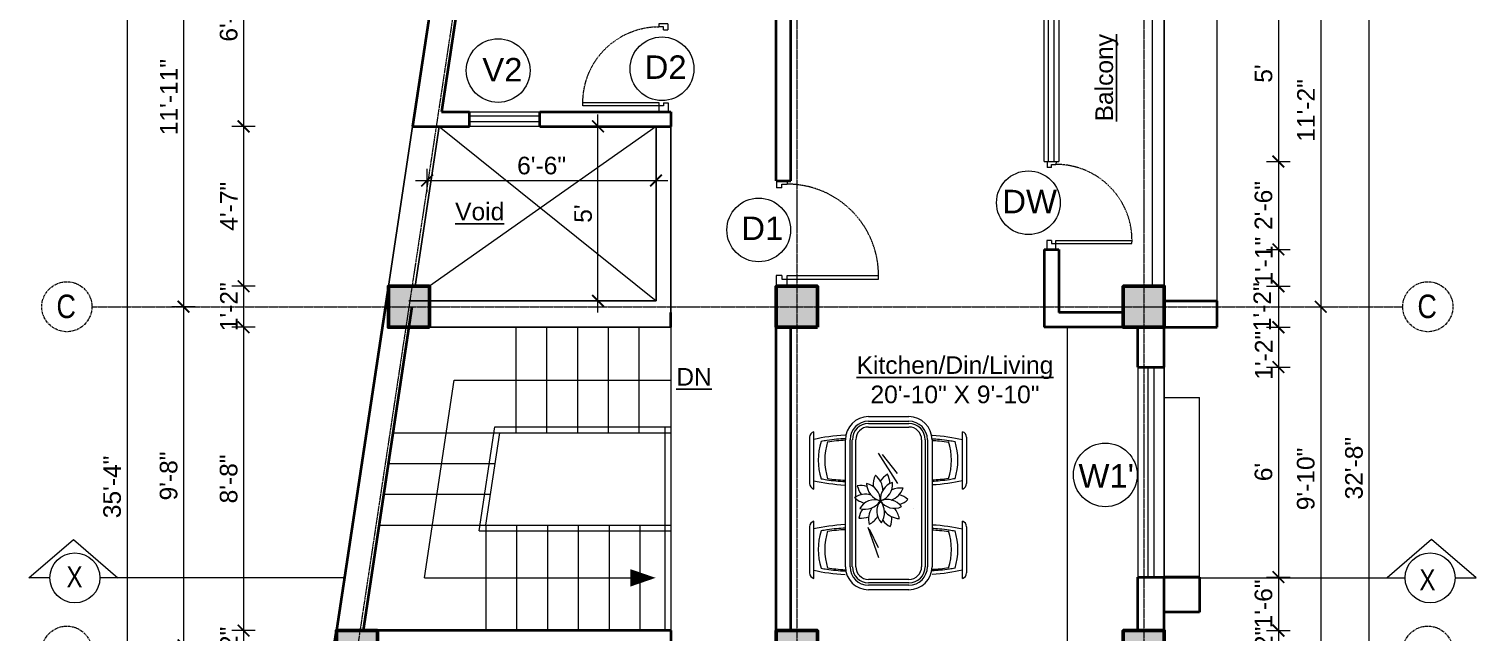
# Model space of a CAD drawing. Header units: inches. Extents: x 135267 to 147066, y -21506 to -19082.
# Drawn here: x 145038.4 to 145531.5, y -19668.7 to -19462.9 of the extents above; entities that cross this region are included whole.
import ezdxf

# ---------------------------------------------------------------- set-up
doc = ezdxf.new("R2010")
doc.units = ezdxf.units.IN
doc.header["$LTSCALE"] = 0.5
doc.header["$MEASUREMENT"] = 0
doc.header["$PDMODE"] = 66
doc.linetypes.add('CENTER', pattern=[2, 1.25, -0.25, 0.25, -0.25])
doc.linetypes.add('HIDDEN', pattern=[0.375, 0.25, -0.125])
for name, color, linetype, lineweight in [('Annotate-Lite.w', 177, 'Continuous', 9), ('Annotations-Bold.w', 177, 'Continuous', 13), ('C-COLUMN', 1, 'Continuous', 50), ('DIM', 4, 'Continuous', 5), ('DIM 1-100', 4, 'Continuous', 13), ('Door-Window.w', 4, 'Continuous', 15), ('F-FURNITURE', 30, 'Continuous', 13), ('hatch', 9, 'Continuous', 5), ('PARAPET', 50, 'Continuous', 13), ('stair', 132, 'Continuous', 13), ('TEXT', 220, 'Continuous', 9), ('wall', 1, 'Continuous', 40), ('wall light', 6, 'Continuous', 25), ('window', 4, 'Continuous', 13)]:
    doc.layers.add(name, color=color, linetype=linetype, lineweight=lineweight)
doc.styles.add('ARAIL', font='ARIALN.TTF')
doc.styles.add('arial.', font='arial.ttf')
doc.styles.add('gaurav', font='arial.ttf')
doc.styles.get("Standard").update_dxf_attribs({"font": 'arial.ttf'})
doc.dimstyles.new('1 by 96', dxfattribs={"dimtxt": 6, "dimasz": 4, "dimexe": 4, "dimexo": 4, "dimgap": 2, "dimtad": 1, "dimdec": 0, "dimzin": 0, "dimdsep": 46, "dimlunit": 4, "dimtxsty": 'Standard', "dimblk": 'ARCHTICK', "dimcen": 0, "dimdle": 4, "dimadec": 0, "dimazin": 0, "dimtfac": 1, "dimtdec": 0, "dimtix": 1, "dimtofl": 0, "dimtmove": 1, "dimatfit": 3, "dimldrblk": 'ARCHTICK', "dimfxl": 4, "dimfxlon": 1, "dimtolj": 1, "dimtzin": 0, "dimlwd": -1, "dimlwe": -1, "dimarcsym": 0})

# ---------------------------------------------------------------- blocks, each defined once
blk = doc.blocks.new('3-0')
at = {"ltscale": 3}
for p, q in [((11063.05, 10097.68), (11065.97, 10099.9)), ((11063.05, 10097.68), (11064.53, 10095.73)), ((11065.25, 10097.81), (11066.71, 10098.92)), ((11065.99, 10096.84), (11065.25, 10097.81)), ((11065.97, 10099.9), (11066.71, 10098.92)), ((11065.99, 10096.84), (11064.53, 10095.73)), ((11085.5, 10074.13), (11110.32, 10092.96)), ((11111.05, 10091.97), (11110.32, 10092.96)), ((11086.24, 10073.15), (11111.05, 10091.97)), ((11084.04, 10073.02), (11082.57, 10071.91)), ((11084.04, 10073.02), (11084.78, 10072.04)), ((11084.78, 10072.04), (11086.24, 10073.15)), ((11086.24, 10073.15), (11085.5, 10074.13)), ((11087.72, 10071.2), (11086.24, 10073.15)), ((11082.57, 10071.91), (11084.79, 10068.98)), ((11084.79, 10068.98), (11087.72, 10071.2))]:
    blk.add_line(p, q, dxfattribs=at)
at = {"layer": 'Door-Window.w', "color": 9, "linetype": 'HIDDEN', "lineweight": 18}
blk.add_arc((11085.5, 10074.13), 31.16, 37.1906, 127.1465, dxfattribs=at)
blk = doc.blocks.new('_ArchTick')
at = {"color": 0, "linetype": 'ByBlock', "const_width": 0.15}
blk.add_lwpolyline([(-0.5, -0.5), (0.5, 0.5)], dxfattribs=at)
blk = doc.blocks.new('*D205')
at = {"layer": 'Defpoints', "color": 0, "transparency": 16777216}
for p in [(145182.48, -19421.64), (145111.52, -19496.16), (145169.1, -19496.16)]:
    blk.add_point(p, dxfattribs=at)
at = {"layer": 'DIM 1-100', "color": 0, "transparency": 16777216}
for p, q in [((145111.52, -19417.64), (145111.52, -19500.16)), ((145115.52, -19421.64), (145107.52, -19421.64)), ((145115.52, -19496.16), (145107.52, -19496.16))]:
    blk.add_line(p, q, dxfattribs=at)
at = {"layer": 'DIM 1-100', "color": 0, "transparency": 16777216, "xscale": 4, "yscale": 4, "zscale": 4}
for p, rotation in [((145111.52, -19421.64), 90), ((145111.52, -19496.16), 270)]:
    blk.add_blockref('_ArchTick', p, dxfattribs=dict(at, rotation=rotation))
at = {"layer": 'DIM 1-100', "color": 0, "transparency": 16777216, "insert": (145106.45, -19458.9), "char_height": 6, "attachment_point": 5, "rotation": 90}
blk.add_mtext('\\A1;6\'-3"', dxfattribs=at)
blk = doc.blocks.new('*D206')
at = {"layer": 'Defpoints', "color": 0, "transparency": 16777216}
for p in [(145169.1, -19496.16), (145111.52, -19550.7), (145160.87, -19550.7)]:
    blk.add_point(p, dxfattribs=at)
at = {"layer": 'DIM 1-100', "color": 0, "transparency": 16777216}
for p, q in [((145111.52, -19492.16), (145111.52, -19554.7)), ((145115.52, -19496.16), (145107.52, -19496.16)), ((145115.52, -19550.7), (145107.52, -19550.7))]:
    blk.add_line(p, q, dxfattribs=at)
at = {"layer": 'DIM 1-100', "color": 0, "transparency": 16777216, "xscale": 4, "yscale": 4, "zscale": 4}
for p, rotation in [((145111.52, -19496.16), 90), ((145111.52, -19550.7), 270)]:
    blk.add_blockref('_ArchTick', p, dxfattribs=dict(at, rotation=rotation))
at = {"layer": 'DIM 1-100', "color": 0, "transparency": 16777216, "insert": (145106.52, -19523.43), "char_height": 6, "attachment_point": 5, "rotation": 90}
blk.add_mtext('\\A1;4\'-7"', dxfattribs=at)
blk = doc.blocks.new('*D207')
at = {"layer": 'Defpoints', "color": 0, "transparency": 16777216}
for p in [(145160.87, -19550.7), (145111.52, -19564.7), (145160.87, -19564.7)]:
    blk.add_point(p, dxfattribs=at)
at = {"layer": 'DIM 1-100', "color": 0, "transparency": 16777216}
for p, q in [((145111.52, -19546.7), (145111.52, -19568.7)), ((145115.52, -19550.7), (145107.52, -19550.7)), ((145115.52, -19564.7), (145107.52, -19564.7))]:
    blk.add_line(p, q, dxfattribs=at)
at = {"layer": 'DIM 1-100', "color": 0, "transparency": 16777216, "xscale": 4, "yscale": 4, "zscale": 4}
for p, rotation in [((145111.52, -19550.7), 90), ((145111.52, -19564.7), 270)]:
    blk.add_blockref('_ArchTick', p, dxfattribs=dict(at, rotation=rotation))
at = {"layer": 'DIM 1-100', "color": 0, "transparency": 16777216, "insert": (145106.51, -19557.7), "char_height": 6, "attachment_point": 5, "rotation": 90}
blk.add_mtext('\\A1;1\'-2"', dxfattribs=at)
blk = doc.blocks.new('*D208')
at = {"layer": 'Defpoints', "color": 0, "transparency": 16777216}
for p in [(145160.87, -19564.7), (145111.52, -19668.2), (145143.13, -19668.2)]:
    blk.add_point(p, dxfattribs=at)
at = {"layer": 'DIM 1-100', "color": 0, "transparency": 16777216}
for p, q in [((145111.52, -19560.7), (145111.52, -19672.2)), ((145115.52, -19564.7), (145107.52, -19564.7)), ((145115.52, -19668.2), (145107.52, -19668.2))]:
    blk.add_line(p, q, dxfattribs=at)
at = {"layer": 'DIM 1-100', "color": 0, "transparency": 16777216, "xscale": 4, "yscale": 4, "zscale": 4}
for p, rotation in [((145111.52, -19564.7), 90), ((145111.52, -19668.2), 270)]:
    blk.add_blockref('_ArchTick', p, dxfattribs=dict(at, rotation=rotation))
at = {"layer": 'DIM 1-100', "color": 0, "transparency": 16777216, "insert": (145106.45, -19616.45), "char_height": 6, "attachment_point": 5, "rotation": 90}
blk.add_mtext('\\A1;8\'-8"', dxfattribs=at)
blk = doc.blocks.new('*D209')
at = {"layer": 'Defpoints', "color": 0, "transparency": 16777216}
for p in [(145143.13, -19668.2), (145111.52, -19682.2), (145143.13, -19682.2)]:
    blk.add_point(p, dxfattribs=at)
at = {"layer": 'DIM 1-100', "color": 0, "transparency": 16777216}
for p, q in [((145111.52, -19664.2), (145111.52, -19686.2)), ((145115.52, -19668.2), (145107.52, -19668.2)), ((145115.52, -19682.2), (145107.52, -19682.2))]:
    blk.add_line(p, q, dxfattribs=at)
at = {"layer": 'DIM 1-100', "color": 0, "transparency": 16777216, "xscale": 4, "yscale": 4, "zscale": 4}
for p, rotation in [((145111.52, -19668.2), 90), ((145111.52, -19682.2), 270)]:
    blk.add_blockref('_ArchTick', p, dxfattribs=dict(at, rotation=rotation))
at = {"layer": 'DIM 1-100', "color": 0, "transparency": 16777216, "insert": (145106.51, -19675.2), "char_height": 6, "attachment_point": 5, "rotation": 90}
blk.add_mtext('\\A1;1\'-2"', dxfattribs=at)
blk = doc.blocks.new('*D212')
at = {"layer": 'Defpoints', "color": 0, "transparency": 16777216}
for p in [(145189.48, -19414.64), (145091.05, -19557.7), (145167.87, -19557.7)]:
    blk.add_point(p, dxfattribs=at)
at = {"layer": 'DIM 1-100', "color": 0, "transparency": 16777216}
for p, q in [((145091.05, -19410.64), (145091.05, -19561.7)), ((145095.05, -19414.64), (145087.05, -19414.64)), ((145095.05, -19557.7), (145087.05, -19557.7))]:
    blk.add_line(p, q, dxfattribs=at)
at = {"layer": 'DIM 1-100', "color": 0, "transparency": 16777216, "xscale": 4, "yscale": 4, "zscale": 4}
for p, rotation in [((145091.05, -19414.64), 90), ((145091.05, -19557.7), 270)]:
    blk.add_blockref('_ArchTick', p, dxfattribs=dict(at, rotation=rotation))
at = {"layer": 'DIM 1-100', "color": 0, "transparency": 16777216, "insert": (145086.04, -19486.17), "char_height": 6, "attachment_point": 5, "rotation": 90}
blk.add_mtext('\\A1;11\'-11"', dxfattribs=at)
blk = doc.blocks.new('*D213')
at = {"layer": 'Defpoints', "color": 0, "transparency": 16777216}
for p in [(145167.87, -19557.7), (145091.05, -19673.2), (145155.13, -19673.2)]:
    blk.add_point(p, dxfattribs=at)
at = {"layer": 'DIM 1-100', "color": 0, "transparency": 16777216}
for p, q in [((145091.05, -19553.7), (145091.05, -19677.2)), ((145095.05, -19557.7), (145087.05, -19557.7)), ((145095.05, -19673.2), (145087.05, -19673.2))]:
    blk.add_line(p, q, dxfattribs=at)
at = {"layer": 'DIM 1-100', "color": 0, "transparency": 16777216, "xscale": 4, "yscale": 4, "zscale": 4}
for p, rotation in [((145091.05, -19557.7), 90), ((145091.05, -19673.2), 270)]:
    blk.add_blockref('_ArchTick', p, dxfattribs=dict(at, rotation=rotation))
at = {"layer": 'DIM 1-100', "color": 0, "transparency": 16777216, "insert": (145085.99, -19615.45), "char_height": 6, "attachment_point": 5, "rotation": 90}
blk.add_mtext('\\A1;9\'-8"', dxfattribs=at)
blk = doc.blocks.new('*D204')
at = {"layer": 'Defpoints', "color": 0, "transparency": 16777216}
for p in [(145182.54, -19407.17), (145071.8, -19831.18), (145118.52, -19831.18)]:
    blk.add_point(p, dxfattribs=at)
at = {"layer": 'DIM 1-100', "color": 0, "transparency": 16777216}
for p, q in [((145071.8, -19403.17), (145071.8, -19835.18)), ((145075.8, -19407.17), (145067.8, -19407.17)), ((145075.8, -19831.18), (145067.8, -19831.18))]:
    blk.add_line(p, q, dxfattribs=at)
at = {"layer": 'DIM 1-100', "color": 0, "transparency": 16777216, "xscale": 4, "yscale": 4, "zscale": 4}
for p, rotation in [((145071.8, -19407.17), 90), ((145071.8, -19831.18), 270)]:
    blk.add_blockref('_ArchTick', p, dxfattribs=dict(at, rotation=rotation))
at = {"layer": 'DIM 1-100', "color": 0, "transparency": 16777216, "insert": (145066.73, -19619.18), "char_height": 6, "attachment_point": 5, "rotation": 90}
blk.add_mtext('\\A1;35\'-4"', dxfattribs=at)
blk = doc.blocks.new('*D340')
at = {"layer": 'Defpoints', "color": 0, "transparency": 16777216}
for p in [(145389.3, -19448.15), (145389.3, -19508.15), (145464.18, -19508.15)]:
    blk.add_point(p, dxfattribs=at)
at = {"layer": 'DIM 1-100', "color": 0, "transparency": 16777216}
for p, q in [((145464.18, -19444.15), (145464.18, -19512.15)), ((145460.18, -19448.15), (145468.18, -19448.15)), ((145460.18, -19508.15), (145468.18, -19508.15))]:
    blk.add_line(p, q, dxfattribs=at)
at = {"layer": 'DIM 1-100', "color": 0, "transparency": 16777216, "xscale": 4, "yscale": 4, "zscale": 4}
for p, rotation in [((145464.18, -19448.15), 90), ((145464.18, -19508.15), 270)]:
    blk.add_blockref('_ArchTick', p, dxfattribs=dict(at, rotation=rotation))
at = {"layer": 'DIM 1-100', "color": 0, "transparency": 16777216, "insert": (145459.13, -19478.15), "char_height": 6, "attachment_point": 5, "rotation": 90}
blk.add_mtext("\\A1;5'", dxfattribs=at)
blk = doc.blocks.new('*D341')
at = {"layer": 'Defpoints', "color": 0, "transparency": 16777216}
for p in [(145389.3, -19508.15), (145389.3, -19538.15), (145464.18, -19538.15)]:
    blk.add_point(p, dxfattribs=at)
at = {"layer": 'DIM 1-100', "color": 0, "transparency": 16777216}
for p, q in [((145464.18, -19504.15), (145464.18, -19542.15)), ((145460.18, -19508.15), (145468.18, -19508.15)), ((145460.18, -19538.15), (145468.18, -19538.15))]:
    blk.add_line(p, q, dxfattribs=at)
at = {"layer": 'DIM 1-100', "color": 0, "transparency": 16777216, "xscale": 4, "yscale": 4, "zscale": 4}
for p, rotation in [((145464.18, -19508.15), 90), ((145464.18, -19538.15), 270)]:
    blk.add_blockref('_ArchTick', p, dxfattribs=dict(at, rotation=rotation))
at = {"layer": 'DIM 1-100', "color": 0, "transparency": 16777216, "insert": (145459.12, -19523.15), "char_height": 6, "attachment_point": 5, "rotation": 90}
blk.add_mtext('\\A1;2\'-6"', dxfattribs=at)
blk = doc.blocks.new('*D342')
at = {"layer": 'Defpoints', "color": 0, "transparency": 16777216}
for p in [(145389.3, -19538.15), (145411.3, -19550.7), (145464.18, -19550.7)]:
    blk.add_point(p, dxfattribs=at)
at = {"layer": 'DIM 1-100', "color": 0, "transparency": 16777216}
for p, q in [((145464.18, -19534.15), (145464.18, -19554.7)), ((145460.18, -19538.15), (145468.18, -19538.15)), ((145460.18, -19550.7), (145468.18, -19550.7))]:
    blk.add_line(p, q, dxfattribs=at)
at = {"layer": 'DIM 1-100', "color": 0, "transparency": 16777216, "xscale": 4, "yscale": 4, "zscale": 4}
for p, rotation in [((145464.18, -19538.15), 90), ((145464.18, -19550.7), 270)]:
    blk.add_blockref('_ArchTick', p, dxfattribs=dict(at, rotation=rotation))
at = {"layer": 'DIM 1-100', "color": 0, "transparency": 16777216, "insert": (145459.17, -19542.15), "char_height": 6, "attachment_point": 5, "rotation": 90}
blk.add_mtext('\\A1;1\'-1"', dxfattribs=at)
blk = doc.blocks.new('*D343')
at = {"layer": 'Defpoints', "color": 0, "transparency": 16777216}
for p in [(145411.3, -19550.7), (145425.3, -19564.7), (145464.18, -19564.7)]:
    blk.add_point(p, dxfattribs=at)
at = {"layer": 'DIM 1-100', "color": 0, "transparency": 16777216}
for p, q in [((145464.18, -19546.7), (145464.18, -19568.7)), ((145460.18, -19550.7), (145468.18, -19550.7)), ((145460.18, -19564.7), (145468.18, -19564.7))]:
    blk.add_line(p, q, dxfattribs=at)
at = {"layer": 'DIM 1-100', "color": 0, "transparency": 16777216, "xscale": 4, "yscale": 4, "zscale": 4}
for p, rotation in [((145464.18, -19550.7), 90), ((145464.18, -19564.7), 270)]:
    blk.add_blockref('_ArchTick', p, dxfattribs=dict(at, rotation=rotation))
at = {"layer": 'DIM 1-100', "color": 0, "transparency": 16777216, "insert": (145458.67, -19557.7), "char_height": 6, "attachment_point": 5, "rotation": 90}
blk.add_mtext('\\A1;1\'-2"', dxfattribs=at)
blk = doc.blocks.new('*D344')
at = {"layer": 'Defpoints', "color": 0, "transparency": 16777216}
for p in [(145425.3, -19564.7), (145425.3, -19578.26), (145464.18, -19578.26)]:
    blk.add_point(p, dxfattribs=at)
at = {"layer": 'DIM 1-100', "color": 0, "transparency": 16777216}
for p, q in [((145464.18, -19560.7), (145464.18, -19582.26)), ((145460.18, -19564.7), (145468.18, -19564.7)), ((145460.18, -19578.26), (145468.18, -19578.26))]:
    blk.add_line(p, q, dxfattribs=at)
at = {"layer": 'DIM 1-100', "color": 0, "transparency": 16777216, "xscale": 4, "yscale": 4, "zscale": 4}
for p, rotation in [((145464.18, -19564.7), 90), ((145464.18, -19578.26), 270)]:
    blk.add_blockref('_ArchTick', p, dxfattribs=dict(at, rotation=rotation))
at = {"layer": 'DIM 1-100', "color": 0, "transparency": 16777216, "insert": (145459.17, -19574.26), "char_height": 6, "attachment_point": 5, "rotation": 90}
blk.add_mtext('\\A1;1\'-2"', dxfattribs=at)
blk = doc.blocks.new('*D345')
at = {"layer": 'Defpoints', "color": 0, "transparency": 16777216}
for p in [(145425.3, -19578.26), (145425.3, -19649.95), (145464.18, -19649.95)]:
    blk.add_point(p, dxfattribs=at)
at = {"layer": 'DIM 1-100', "color": 0, "transparency": 16777216}
for p, q in [((145460.18, -19578.26), (145468.18, -19578.26)), ((145464.18, -19574.26), (145464.18, -19653.95)), ((145460.18, -19649.95), (145468.18, -19649.95))]:
    blk.add_line(p, q, dxfattribs=at)
at = {"layer": 'DIM 1-100', "color": 0, "transparency": 16777216, "xscale": 4, "yscale": 4, "zscale": 4}
for p, rotation in [((145464.18, -19578.26), 90), ((145464.18, -19649.95), 270)]:
    blk.add_blockref('_ArchTick', p, dxfattribs=dict(at, rotation=rotation))
at = {"layer": 'DIM 1-100', "color": 0, "transparency": 16777216, "insert": (145459.12, -19614.1), "char_height": 6, "attachment_point": 5, "rotation": 90}
blk.add_mtext("\\A1;6'", dxfattribs=at)
blk = doc.blocks.new('*D346')
at = {"layer": 'Defpoints', "color": 0, "transparency": 16777216}
for p in [(145425.3, -19649.95), (145425.3, -19668.2), (145464.18, -19668.2)]:
    blk.add_point(p, dxfattribs=at)
at = {"layer": 'DIM 1-100', "color": 0, "transparency": 16777216}
for p, q in [((145464.18, -19645.95), (145464.18, -19672.2)), ((145460.18, -19649.95), (145468.18, -19649.95)), ((145460.18, -19668.2), (145468.18, -19668.2))]:
    blk.add_line(p, q, dxfattribs=at)
at = {"layer": 'DIM 1-100', "color": 0, "transparency": 16777216, "xscale": 4, "yscale": 4, "zscale": 4}
for p, rotation in [((145464.18, -19649.95), 90), ((145464.18, -19668.2), 270)]:
    blk.add_blockref('_ArchTick', p, dxfattribs=dict(at, rotation=rotation))
at = {"layer": 'DIM 1-100', "color": 0, "transparency": 16777216, "insert": (145459.12, -19659.08), "char_height": 6, "attachment_point": 5, "rotation": 90}
blk.add_mtext('\\A1;1\'-6"', dxfattribs=at)
blk = doc.blocks.new('*D347')
at = {"layer": 'Defpoints', "color": 0, "transparency": 16777216}
for p in [(145425.3, -19668.2), (145425.3, -19682.2), (145464.18, -19682.2)]:
    blk.add_point(p, dxfattribs=at)
at = {"layer": 'DIM 1-100', "color": 0, "transparency": 16777216}
for p, q in [((145464.18, -19664.2), (145464.18, -19686.2)), ((145460.18, -19668.2), (145468.18, -19668.2)), ((145460.18, -19682.2), (145468.18, -19682.2))]:
    blk.add_line(p, q, dxfattribs=at)
at = {"layer": 'DIM 1-100', "color": 0, "transparency": 16777216, "xscale": 4, "yscale": 4, "zscale": 4}
for p, rotation in [((145464.18, -19668.2), 90), ((145464.18, -19682.2), 270)]:
    blk.add_blockref('_ArchTick', p, dxfattribs=dict(at, rotation=rotation))
at = {"layer": 'DIM 1-100', "color": 0, "transparency": 16777216, "insert": (145459.17, -19675.2), "char_height": 6, "attachment_point": 5, "rotation": 90}
blk.add_mtext('\\A1;1\'-2"', dxfattribs=at)
blk = doc.blocks.new('*D354')
at = {"layer": 'Defpoints', "color": 0, "transparency": 16777216}
for p in [(145425.3, -19423.75), (145425.3, -19557.7), (145478.59, -19557.7)]:
    blk.add_point(p, dxfattribs=at)
at = {"layer": 'DIM 1-100', "color": 0, "transparency": 16777216}
for p, q in [((145478.59, -19419.75), (145478.59, -19561.7)), ((145474.59, -19423.75), (145482.59, -19423.75)), ((145474.59, -19557.7), (145482.59, -19557.7))]:
    blk.add_line(p, q, dxfattribs=at)
at = {"layer": 'DIM 1-100', "color": 0, "transparency": 16777216, "xscale": 4, "yscale": 4, "zscale": 4}
for p, rotation in [((145478.59, -19423.75), 90), ((145478.59, -19557.7), 270)]:
    blk.add_blockref('_ArchTick', p, dxfattribs=dict(at, rotation=rotation))
at = {"layer": 'DIM 1-100', "color": 0, "transparency": 16777216, "insert": (145473.57, -19490.72), "char_height": 6, "attachment_point": 5, "rotation": 90}
blk.add_mtext('\\A1;11\'-2"', dxfattribs=at)
blk = doc.blocks.new('*D355')
at = {"layer": 'Defpoints', "color": 0, "transparency": 16777216}
for p in [(145425.3, -19557.7), (145425.3, -19675.2), (145478.59, -19675.2)]:
    blk.add_point(p, dxfattribs=at)
at = {"layer": 'DIM 1-100', "color": 0, "transparency": 16777216}
for p, q in [((145478.59, -19553.7), (145478.59, -19679.2)), ((145474.59, -19557.7), (145482.59, -19557.7)), ((145474.59, -19675.2), (145482.59, -19675.2))]:
    blk.add_line(p, q, dxfattribs=at)
at = {"layer": 'DIM 1-100', "color": 0, "transparency": 16777216, "xscale": 4, "yscale": 4, "zscale": 4}
for p, rotation in [((145478.59, -19557.7), 90), ((145478.59, -19675.2), 270)]:
    blk.add_blockref('_ArchTick', p, dxfattribs=dict(at, rotation=rotation))
at = {"layer": 'DIM 1-100', "color": 0, "transparency": 16777216, "insert": (145473.52, -19616.45), "char_height": 6, "attachment_point": 5, "rotation": 90}
blk.add_mtext('\\A1;9\'-10"', dxfattribs=at)
blk = doc.blocks.new('*D357')
at = {"layer": 'Defpoints', "color": 0, "transparency": 16777216}
for p in [(145425.3, -19416.75), (145307.07, -19808.85), (145495.02, -19808.85)]:
    blk.add_point(p, dxfattribs=at)
at = {"layer": 'DIM 1-100', "color": 0, "transparency": 16777216}
for p, q in [((145495.02, -19412.75), (145495.02, -19812.85)), ((145491.02, -19416.75), (145499.02, -19416.75)), ((145491.02, -19808.85), (145499.02, -19808.85))]:
    blk.add_line(p, q, dxfattribs=at)
at = {"layer": 'DIM 1-100', "color": 0, "transparency": 16777216, "xscale": 4, "yscale": 4, "zscale": 4}
for p, rotation in [((145495.02, -19416.75), 90), ((145495.02, -19808.85), 270)]:
    blk.add_blockref('_ArchTick', p, dxfattribs=dict(at, rotation=rotation))
at = {"layer": 'DIM 1-100', "color": 0, "transparency": 16777216, "insert": (145489.96, -19612.8), "char_height": 6, "attachment_point": 5, "rotation": 90}
blk.add_mtext('\\A1;32\'-8"', dxfattribs=at)
blk = doc.blocks.new('*D646')
at = {"layer": 'Defpoints', "color": 0, "transparency": 16777216}
for p in [(145232.3, -19496.16), (145252.07, -19496.16), (145252.07, -19555.7)]:
    blk.add_point(p, dxfattribs=at)
at = {"layer": 'DIM 1-100', "color": 0, "transparency": 16777216}
for p, q in [((145232.3, -19559.7), (145232.3, -19492.16)), ((145236.3, -19496.16), (145228.3, -19496.16)), ((145236.3, -19555.7), (145228.3, -19555.7))]:
    blk.add_line(p, q, dxfattribs=at)
at = {"layer": 'DIM 1-100', "color": 0, "transparency": 16777216, "xscale": 4, "yscale": 4, "zscale": 4}
for p, rotation in [((145232.3, -19496.16), 90), ((145232.3, -19555.7), 270)]:
    blk.add_blockref('_ArchTick', p, dxfattribs=dict(at, rotation=rotation))
at = {"layer": 'DIM 1-100', "color": 0, "transparency": 16777216, "insert": (145227.24, -19525.93), "char_height": 6, "attachment_point": 5, "rotation": 90}
blk.add_mtext("\\A1;5'", dxfattribs=at)
blk = doc.blocks.new('*D645')
at = {"layer": 'Defpoints', "color": 0, "transparency": 16777216}
for p in [(145252.07, -19496.16), (145252.07, -19514.62), (145174.09, -19523.43)]:
    blk.add_point(p, dxfattribs=at)
at = {"layer": 'DIM 1-100', "color": 0, "transparency": 16777216}
for p, q in [((145170.09, -19514.62), (145256.07, -19514.62)), ((145174.09, -19518.62), (145174.09, -19510.62)), ((145252.07, -19510.62), (145252.07, -19518.62))]:
    blk.add_line(p, q, dxfattribs=at)
at = {"layer": 'DIM 1-100', "color": 0, "transparency": 16777216, "xscale": 4, "yscale": 4, "zscale": 4, "rotation": 180}
blk.add_blockref('_ArchTick', (145174.09, -19514.62), dxfattribs=at)
at = {"layer": 'DIM 1-100', "color": 0, "transparency": 16777216, "xscale": 4, "yscale": 4, "zscale": 4}
blk.add_blockref('_ArchTick', (145252.07, -19514.62), dxfattribs=at)
at = {"layer": 'DIM 1-100', "color": 0, "transparency": 16777216, "insert": (145213.08, -19509.56), "char_height": 6, "attachment_point": 5}
blk.add_mtext('\\A1;6\'-6"', dxfattribs=at)

msp = doc.modelspace()

# ---------------------------------------------------------------- hatches: boundary and pattern name
at = {"layer": 'C-COLUMN'}
h = msp.add_hatch(color=256, dxfattribs=at)
h.dxf.hatch_style = 1
h.paths.add_polyline_path([(145160.87, -19550.7), (145160.87, -19564.7), (145174.87, -19564.7), (145174.87, -19550.7)])
h = msp.add_hatch(color=256, dxfattribs=at)
h.dxf.hatch_style = 1
h.paths.add_polyline_path([(145293.07, -19550.7), (145293.07, -19564.7), (145307.07, -19564.7), (145307.07, -19550.7)])
h = msp.add_hatch(color=256, dxfattribs=at)
h.dxf.hatch_style = 1
h.paths.add_polyline_path([(145411.3, -19550.7), (145411.3, -19564.7), (145425.3, -19564.7), (145425.3, -19550.7)])
h = msp.add_hatch(color=256, dxfattribs=at)
h.dxf.hatch_style = 1
h.paths.add_polyline_path([(145143.13, -19668.2), (145143.13, -19682.2), (145157.13, -19682.2), (145157.13, -19668.2)])
h = msp.add_hatch(color=256, dxfattribs=at)
h.dxf.hatch_style = 1
h.paths.add_polyline_path([(145293.07, -19668.2), (145293.07, -19682.2), (145307.07, -19682.2), (145307.07, -19668.2)])
h = msp.add_hatch(color=256, dxfattribs=at)
h.dxf.hatch_style = 1
h.paths.add_polyline_path([(145411.3, -19668.2), (145411.3, -19682.2), (145425.3, -19682.2), (145425.3, -19668.2)])

# ---------------------------------------------------------------- linework, layer by layer
at = {"layer": 'Annotate-Lite.w', "ltscale": 0.005}
for centre in [(145198.27, -19477.11), (145254.12, -19476.51), (145378.99, -19522.2), (145287.07, -19531.5), (145405.19, -19615.06)]:
    msp.add_circle(centre, 10.86, dxfattribs=at)
at = {"layer": 'Annotations-Bold.w', "linetype": 'CENTER', "ltscale": 0.3}
for p, q in [((145300.07, -19331.63), (145300.07, -19891.85)), ((145418.3, -19331.63), (145418.3, -19891.85)), ((145059.82, -19557.7), (145506.57, -19557.7))]:
    msp.add_line(p, q, dxfattribs=at)
msp.add_lwpolyline([(145189.48, -19331.63), (145189.48, -19414.64), (145167.87, -19557.7), (145150.13, -19675.2), (145131.01, -19801.85), (145131.01, -19891.85)], dxfattribs=at)
at = {"layer": 'Annotations-Bold.w', "linetype": 'CENTER', "ltscale": 1.5}
for centre in [(145051.29, -19557.7), (145515.11, -19557.7), (145051.29, -19675.2), (145515.11, -19675.2)]:
    msp.add_circle(centre, 8.53, dxfattribs=at)
at = {"layer": 'C-COLUMN'}
for points in [[(145174.87, -19564.7), (145174.87, -19550.7), (145160.87, -19550.7), (145160.87, -19564.7)], [(145307.07, -19564.7), (145307.07, -19550.7), (145293.07, -19550.7), (145293.07, -19564.7)], [(145425.3, -19564.7), (145425.3, -19550.7), (145411.3, -19550.7), (145411.3, -19564.7)], [(145157.13, -19682.2), (145157.13, -19668.2), (145143.13, -19668.2), (145143.13, -19682.2)], [(145307.07, -19682.2), (145307.07, -19668.2), (145293.07, -19668.2), (145293.07, -19682.2)], [(145425.3, -19682.2), (145425.3, -19668.2), (145411.3, -19668.2), (145411.3, -19682.2)]]:
    msp.add_lwpolyline(points, close=True, dxfattribs=at)
at = {"layer": 'Defpoints'}
msp.add_lwpolyline([(145425.3, -19682.2), (145425.3, -19416.75), (145182.54, -19407.17), (145169.1, -19496.16), (145160.87, -19550.7), (145121.89, -19808.85), (145307.07, -19808.85), (145307.07, -19682.2), (145425.3, -19682.2)], dxfattribs=at)
at = {"layer": 'DIM'}
for p, q in [((145384.3, -19508.15), (145384.3, -19448.15)), ((145385.8, -19508.15), (145385.8, -19448.15)), ((145387.8, -19508.15), (145387.8, -19448.15)), ((145389.3, -19448.15), (145389.3, -19508.15)), ((145384.3, -19508.15), (145389.3, -19508.15)), ((145173.15, -19650.2), (145183.34, -19582.7)), ((145183.34, -19582.7), (145257.07, -19582.7, 0)), ((145173.15, -19650.2), (145243.27, -19650.2))]:
    msp.add_line(p, q, dxfattribs=at)
at = {"layer": 'F-FURNITURE'}
for p, q in [((145392.3, -19673.2), (145392.3, -19564.7)), ((145324.49, -19595.19), (145338.27, -19595.19)), ((145324.49, -19596.76), (145338.27, -19596.76)), ((145324.49, -19597.55), (145338.27, -19597.55)), ((145304.4, -19602.25), (145304.4, -19618)), ((145305.82, -19619.89), (145305.82, -19600.36)), ((145316.61, -19646.39), (145316.61, -19603.06)), ((145318.19, -19646.39), (145318.19, -19603.06)), ((145318.97, -19646.39), (145318.97, -19603.06)), ((145320.16, -19646.39), (145320.16, -19603.06)), ((145324.49, -19598.73), (145338.27, -19598.73)), ((145342.6, -19603.06), (145342.6, -19646.39)), ((145343.78, -19603.06), (145343.78, -19646.39)), ((145344.57, -19603.06), (145344.57, -19646.39)), ((145346.14, -19603.06), (145346.14, -19646.39)), ((145356.5, -19619.89), (145356.5, -19600.36)), ((145357.92, -19602.25), (145357.92, -19618)), ((145327.74, -19607.68), (145334.33, -19617.95)), ((145329.15, -19608.16), (145334.21, -19614.57)), ((145322.62, -19626.69), (145322.62, -19626.64)), ((145339.77, -19626.69), (145339.77, -19626.64)), ((145304.4, -19632.76), (145304.4, -19648.51)), ((145305.82, -19650.4), (145305.82, -19630.87)), ((145324.21, -19632.96), (145327.94, -19643.23)), ((145356.5, -19650.4), (145356.5, -19630.87)), ((145357.92, -19632.76), (145357.92, -19648.51)), ((145324.72, -19633.45), (145327.82, -19639.85)), ((145338.27, -19650.72), (145324.49, -19650.72)), ((145338.27, -19651.9), (145324.49, -19651.9)), ((145338.27, -19652.69), (145324.49, -19652.69)), ((145338.27, -19654.26), (145324.49, -19654.26))]:
    msp.add_line(p, q, dxfattribs=at)
for centre, radius, start, end in [((145324.49, -19603.06), 7.87, 90, 180), ((145324.49, -19603.06), 6.3, 90, 180), ((145324.49, -19603.06), 5.51, 90, 180), ((145338.27, -19603.06), 7.87, 0, 90), ((145338.27, -19603.06), 6.3, 0, 90), ((145338.27, -19603.06), 5.51, 0, 90), ((145306.37, -19602.25), 1.97, 106.1914, 180), ((145324.49, -19603.06), 4.33, 90, 180), ((145338.27, -19603.06), 4.33, 0, 90), ((145355.95, -19602.25), 1.97, 0, 73.8086), ((145328.75, -19610.03), 21.38, 162.7033, 197.2967), ((145330.96, -19610.03), 21.38, 162.7033, 197.2967), ((145331.37, -19610.03), 21.38, 342.7033, 17.2967), ((145333.57, -19610.03), 21.38, 342.7033, 17.2967), ((145306.37, -19618), 1.97, 180, 253.8086), ((145355.95, -19618), 1.97, 286.1914, 0), ((145306.37, -19632.76), 1.97, 106.1914, 180), ((145355.95, -19632.76), 1.97, 0, 73.8086), ((145328.75, -19640.54), 21.38, 162.7033, 197.2967), ((145330.96, -19640.54), 21.38, 162.7033, 197.2967), ((145331.37, -19640.54), 21.38, 342.7033, 17.2967), ((145333.57, -19640.54), 21.38, 342.7033, 17.2967), ((145324.49, -19646.39), 7.87, 180, 270), ((145324.49, -19646.39), 6.3, 180, 270), ((145324.49, -19646.39), 5.51, 180, 270), ((145324.49, -19646.39), 4.33, 180, 270), ((145338.27, -19646.39), 7.87, 270, 0), ((145338.27, -19646.39), 6.3, 270, 0), ((145338.27, -19646.39), 5.51, 270, 0), ((145338.27, -19646.39), 4.33, 270, 0), ((145306.37, -19648.51), 1.97, 180, 253.8086), ((145355.95, -19648.51), 1.97, 286.1914, 0)]:
    msp.add_arc(centre, radius, start, end, dxfattribs=at)
at = {"layer": 'F-FURNITURE', "linetype": 'ByBlock'}
for centre, radius, start, end in [((145322.74, -19623.72), 5.78, 358.0447, 79.2473), ((145330.09, -19617.84), 6.27, 181.7761, 255.5159), ((145333.47, -19618.44), 7.38, 154.1301, 184.4931), ((145322.61, -19620.55), 6.81, 2.1324, 51.6013), ((145334.79, -19623.53), 6.27, 109.7761, 183.5159), ((145335.97, -19622.53), 9.18, 123.2105, 144.3514), ((145326.92, -19618.35), 5.78, 286.0447, 7.2473), ((145326.01, -19617.73), 5.72, 356.5086, 30.2476), ((145323.5, -19628.5), 6.81, 74.1324, 123.6013), ((145324.85, -19617.51), 7.38, 226.1301, 256.4932), ((145321.86, -19624.39), 5.72, 68.5086, 102.2476), ((145329.51, -19616.4), 9.18, 195.2105, 216.3514), ((145329.89, -19617.25), 6.81, 290.1324, 339.6013), ((145335.26, -19626.93), 7.38, 82.1301, 112.4932), ((145332.14, -19630.57), 9.18, 51.2105, 72.3514), ((145326.92, -19630.4), 5.72, 140.5086, 174.2476), ((145326.55, -19629.35), 5.78, 70.0447, 151.2473), ((145323.23, -19620.54), 6.27, 253.7761, 327.5159), ((145331.33, -19630.11), 6.81, 146.1324, 195.6013), ((145333.08, -19627.47), 5.78, 142.0447, 223.2473), ((145330.82, -19629.75), 6.27, 37.7761, 111.5159), ((145333.32, -19620.68), 5.78, 214.0447, 295.2473), ((145323.68, -19627.91), 6.27, 325.7761, 39.5159), ((145335.29, -19623.16), 6.81, 218.1324, 267.6013), ((145327.73, -19631.25), 7.38, 10.1301, 40.4931), ((145333.63, -19619.61), 5.72, 284.5086, 318.2476), ((145321.68, -19620.66), 9.18, 267.2105, 288.3514), ((145321.3, -19625.43), 7.38, 298.1301, 328.4931), ((145334.19, -19627.44), 5.72, 212.5086, 246.2476), ((145323.31, -19629.42), 9.18, 339.2105, 0.3514)]:
    msp.add_arc(centre, radius, start, end, dxfattribs=at)
at = {"layer": 'F-FURNITURE'}
for centre, start_param, end_param in [((145320.13, -19610.03), 7.99879, 8.466844), ((145320.13, -19610.03), 4.099527, 4.56758), ((145320.13, -19640.54), 7.99879, 8.466844), ((145320.13, -19640.54), 4.099527, 4.56758)]:
    msp.add_ellipse(centre, major_axis=(24.87, 0), ratio=0.345133, start_param=start_param, end_param=end_param, dxfattribs=at)
at = {"layer": 'F-FURNITURE', "extrusion": (0, 0, -1)}
for centre, start_param, end_param in [((145342.19, -19610.03), 1.730141, 2.183659), ((145342.19, -19610.03), 4.099527, 4.553045), ((145342.19, -19640.54), 1.730141, 2.183659), ((145342.19, -19640.54), 4.099527, 4.553045)]:
    msp.add_ellipse(centre, major_axis=(-24.87, 0), ratio=0.345133, start_param=start_param, end_param=end_param, dxfattribs=at)
at = {"layer": 'F-FURNITURE'}
for points, knots in [([(145316.54, -19602.71), (145315.56, -19602.76), (145314.59, -19602.84), (145312.51, -19603.03), (145311.41, -19603.17), (145309.66, -19603.43), (145308.99, -19603.55), (145308.34, -19603.67)], [8.0012444, 8.0012444, 8.0012444, 8.0012444, 8.1227425, 8.1227425, 8.2664644, 8.2664644, 8.3579144, 8.3579144, 8.3579144, 8.3579144]), ([(145316.54, -19603.27), (145315.56, -19603.32), (145314.59, -19603.39), (145312.56, -19603.58), (145311.51, -19603.71), (145310.48, -19603.86)], [8.0012444, 8.0012444, 8.0012444, 8.0012444, 8.1227425, 8.1227425, 8.2598231, 8.2598231, 8.2598231, 8.2598231]), ([(145346.14, -19602.73), (145347, -19602.78), (145347.85, -19602.85), (145349.81, -19603.03), (145350.92, -19603.17), (145352.67, -19603.43), (145353.33, -19603.55), (145353.98, -19603.67)], [8.0160361, 8.0160361, 8.0160361, 8.0160361, 8.1227425, 8.1227425, 8.2664644, 8.2664644, 8.3579144, 8.3579144, 8.3579144, 8.3579144]), ([(145346.14, -19603.28), (145347, -19603.33), (145347.85, -19603.4), (145349.76, -19603.58), (145350.82, -19603.71), (145351.84, -19603.86)], [8.0160361, 8.0160361, 8.0160361, 8.0160361, 8.1227425, 8.1227425, 8.2598231, 8.2598231, 8.2598231, 8.2598231]), ([(145308.34, -19616.38), (145308.96, -19616.5), (145309.6, -19616.61), (145311.27, -19616.87), (145312.32, -19617), (145314.42, -19617.2), (145315.48, -19617.28), (145316.54, -19617.34)], [4.2084563, 4.2084563, 4.2084563, 4.2084563, 4.2962292, 4.2962292, 4.433179, 4.433179, 4.5651263, 4.5651263, 4.5651263, 4.5651263]), ([(145310.52, -19616.31), (145311.45, -19616.45), (145312.41, -19616.57), (145314.42, -19616.76), (145315.48, -19616.84), (145316.54, -19616.9)], [4.3081151, 4.3081151, 4.3081151, 4.3081151, 4.433179, 4.433179, 4.5651263, 4.5651263, 4.5651263, 4.5651263]), ([(145351.8, -19616.31), (145350.87, -19616.45), (145349.91, -19616.57), (145348.02, -19616.75), (145347.08, -19616.82), (145346.14, -19616.88)], [4.3081151, 4.3081151, 4.3081151, 4.3081151, 4.433179, 4.433179, 4.5503345, 4.5503345, 4.5503345, 4.5503345]), ([(145353.98, -19616.38), (145353.36, -19616.5), (145352.72, -19616.61), (145351.05, -19616.87), (145350, -19617), (145348.02, -19617.19), (145347.08, -19617.27), (145346.14, -19617.32)], [4.2084563, 4.2084563, 4.2084563, 4.2084563, 4.2962292, 4.2962292, 4.433179, 4.433179, 4.5503345, 4.5503345, 4.5503345, 4.5503345]), ([(145316.54, -19633.23), (145315.56, -19633.28), (145314.59, -19633.35), (145312.51, -19633.55), (145311.41, -19633.68), (145309.66, -19633.95), (145308.99, -19634.06), (145308.34, -19634.18)], [8.0012444, 8.0012444, 8.0012444, 8.0012444, 8.1227425, 8.1227425, 8.2664644, 8.2664644, 8.3579144, 8.3579144, 8.3579144, 8.3579144]), ([(145316.54, -19633.78), (145315.56, -19633.83), (145314.59, -19633.9), (145312.56, -19634.09), (145311.51, -19634.22), (145310.48, -19634.37)], [8.0012444, 8.0012444, 8.0012444, 8.0012444, 8.1227425, 8.1227425, 8.2598231, 8.2598231, 8.2598231, 8.2598231]), ([(145346.14, -19633.25), (145347, -19633.3), (145347.85, -19633.36), (145349.81, -19633.55), (145350.92, -19633.68), (145352.67, -19633.95), (145353.33, -19634.06), (145353.98, -19634.18)], [8.0160361, 8.0160361, 8.0160361, 8.0160361, 8.1227425, 8.1227425, 8.2664644, 8.2664644, 8.3579144, 8.3579144, 8.3579144, 8.3579144]), ([(145346.14, -19633.8), (145347, -19633.85), (145347.85, -19633.91), (145349.76, -19634.09), (145350.82, -19634.22), (145351.84, -19634.37)], [8.0160361, 8.0160361, 8.0160361, 8.0160361, 8.1227425, 8.1227425, 8.2598231, 8.2598231, 8.2598231, 8.2598231]), ([(145308.34, -19646.9), (145308.96, -19647.02), (145309.6, -19647.13), (145311.27, -19647.38), (145312.32, -19647.51), (145314.42, -19647.72), (145315.48, -19647.8), (145316.54, -19647.85)], [4.2084563, 4.2084563, 4.2084563, 4.2084563, 4.2962292, 4.2962292, 4.433179, 4.433179, 4.5651263, 4.5651263, 4.5651263, 4.5651263]), ([(145310.52, -19646.82), (145311.45, -19646.96), (145312.41, -19647.08), (145314.42, -19647.28), (145315.48, -19647.36), (145316.54, -19647.41)], [4.3081151, 4.3081151, 4.3081151, 4.3081151, 4.433179, 4.433179, 4.5651263, 4.5651263, 4.5651263, 4.5651263]), ([(145351.8, -19646.82), (145350.87, -19646.96), (145349.91, -19647.08), (145348.02, -19647.27), (145347.08, -19647.34), (145346.14, -19647.39)], [4.3081151, 4.3081151, 4.3081151, 4.3081151, 4.433179, 4.433179, 4.5503345, 4.5503345, 4.5503345, 4.5503345]), ([(145353.98, -19646.9), (145353.36, -19647.02), (145352.72, -19647.13), (145351.05, -19647.38), (145350, -19647.51), (145348.02, -19647.71), (145347.08, -19647.78), (145346.14, -19647.83)], [4.2084563, 4.2084563, 4.2084563, 4.2084563, 4.2962292, 4.2962292, 4.433179, 4.433179, 4.5503345, 4.5503345, 4.5503345, 4.5503345])]:
    msp.add_open_spline(points, degree=3, knots=knots, dxfattribs=at)
at = {"layer": 'hatch'}
for p, q in [((145252.07, -19496.16), (145174.87, -19550.7)), ((145178.2, -19496.16), (145252.07, -19555.7))]:
    msp.add_line(p, q, dxfattribs=at)
at = {"layer": 'PARAPET', "ltscale": 100}
for p, q in [((145421.3, -19550.7), (145421.3, -19430.75)), ((145425.3, -19550.7), (145425.3, -19430.75)), ((145443.3, -19555.7), (145443.3, -19426.46)), ((145425.3, -19588.7), (145437.3, -19588.7)), ((145437.3, -19649.95), (145437.3, -19588.7))]:
    msp.add_line(p, q, dxfattribs=at)
at = {"layer": 'stair', "linetype": 'ByBlock'}
for p, q in [((145257.07, -19564.7), (145257.07, -19673.2)), ((145162.42, -19600.7), (145198.83, -19600.7)), ((145191.75, -19634.2), (145197.11, -19598.7)), ((145194.07, -19632.2), (145198.83, -19600.7)), ((145197.11, -19598.7), (145257.07, -19598.7)), ((145198.83, -19600.7), (145257.07, -19600.7)), ((145255.07, -19598.7), (145255.07, -19668.2)), ((145160.84, -19611.2), (145197.24, -19611.2)), ((145159.25, -19621.7), (145195.66, -19621.7)), ((145157.67, -19632.2), (145194.07, -19632.2)), ((145194.07, -19632.2), (145257.07, -19632.2)), ((145194.07, -19632.2), (145194.07, -19668.2)), ((145204.57, -19632.2), (145204.57, -19668.2)), ((145215.07, -19632.2), (145215.07, -19668.2)), ((145225.57, -19632.2), (145225.57, -19668.2)), ((145236.07, -19632.2), (145236.07, -19668.2)), ((145246.57, -19632.2), (145246.57, -19668.2)), ((145191.75, -19634.2), (145257.07, -19634.2))]:
    msp.add_line(p, q, dxfattribs=at)
for points in [[(145204.26, -19564.7), (145204.26, -19600.7)], [(145214.76, -19564.7), (145214.76, -19600.7)], [(145225.26, -19564.7), (145225.26, -19600.7)], [(145235.76, -19564.7), (145235.76, -19600.7)], [(145246.26, -19564.7), (145246.26, -19600.7)]]:
    msp.add_lwpolyline(points, dxfattribs=at)
msp.add_lwpolyline([(145243.27, -19650.2, 6, 0, 0), (145251.95, -19650.2, 0, 0, 0)], format="xyseb", dxfattribs=at)
at = {"layer": 'TEXT'}
for points in [[(145045.51, -19650.2), (145038.37, -19650.2), (145053.51, -19637.12), (145068.65, -19650.2)], [(145524.4, -19650.2), (145531.54, -19650.2), (145516.4, -19637.12), (145501.26, -19650.2)], [(145145.85, -19650.2), (145062.58, -19650.2)], [(145425.3, -19650.2), (145507.33, -19650.2)]]:
    msp.add_lwpolyline(points, dxfattribs=at)
for centre in [(145054.04, -19650.2), (145515.87, -19650.2)]:
    msp.add_circle(centre, 8.53, dxfattribs=at)
at = {"layer": 'wall'}
for p, q in [((145182.54, -19407.17), (145169.1, -19496.16)), ((145293.07, -19514.7), (145293.07, -19426.08)), ((145298.07, -19514.7), (145298.07, -19426.08)), ((145178.96, -19491.16), (145188.52, -19491.16)), ((145188.52, -19496.16), (145188.52, -19491.16)), ((145212.52, -19496.16), (145212.52, -19491.16)), ((145212.52, -19491.16), (145257.07, -19491.16)), ((145257.07, -19491.16), (145257.07, -19496.16)), ((145169.1, -19496.16), (145188.52, -19496.16)), ((145212.52, -19496.16), (145257.07, -19496.16)), ((145293.07, -19514.7), (145298.07, -19514.7)), ((145384.3, -19538.15), (145384.3, -19564.7)), ((145384.3, -19538.15), (145389.3, -19538.15)), ((145384.3, -19538.15), (145389.3, -19538.15)), ((145389.3, -19538.15), (145389.3, -19559.7)), ((145160.87, -19550.7), (145143.13, -19668.2)), ((145425.3, -19555.7), (145443.3, -19555.7)), ((145443.3, -19564.7), (145443.3, -19555.7)), ((145257.07, -19564.7), (145257.07, -19559.7)), ((145411.3, -19559.7), (145389.3, -19559.7)), ((145293.07, -19668.2), (145293.07, -19564.7)), ((145298.07, -19668.2), (145298.07, -19564.7)), ((145411.3, -19564.7), (145384.3, -19564.7)), ((145416.3, -19578.26), (145416.3, -19564.7)), ((145425.3, -19578.26), (145425.3, -19564.7)), ((145425.3, -19564.7), (145443.3, -19564.7)), ((145416.3, -19578.26), (145425.3, -19578.26)), ((145416.3, -19649.98), (145425.3, -19649.98)), ((145416.3, -19668.2), (145416.3, -19649.98)), ((145437.3, -19649.95), (145425.3, -19649.95)), ((145425.3, -19668.2), (145425.3, -19649.98)), ((145437.3, -19649.95), (145437.3, -19661.95)), ((145437.3, -19661.95), (145425.3, -19661.95)), ((145118.52, -19831.18), (145143.13, -19668.2)), ((145257.07, -19668.2), (145152.23, -19668.2)), ((145257.07, -19668.2), (145257.07, -19673.2))]:
    msp.add_line(p, q, dxfattribs=at)
for points in [[(145190.24, -19416.48), (145178.96, -19491.16)], [(145168.91, -19557.7), (145152.23, -19668.2)]]:
    msp.add_lwpolyline(points, dxfattribs=at)
at = {"layer": 'wall light'}
for p, q in [((145160.87, -19550.7), (145169.1, -19496.16)), ((145252.07, -19555.7), (145252.07, -19496.16)), ((145257.07, -19564.7), (145257.07, -19496.16)), ((145179.87, -19555.7), (145167.86, -19555.7)), ((145252.07, -19555.7), (145179.87, -19555.7)), ((145179.87, -19564.7), (145167.86, -19564.7)), ((145257.07, -19564.7), (145179.87, -19564.7))]:
    msp.add_line(p, q, dxfattribs=at)
msp.add_lwpolyline([(145178.2, -19496.16), (145169.97, -19550.7)], dxfattribs=at)
at = {"layer": 'window'}
for p, q in [((145188.52, -19491.16), (145212.52, -19491.16)), ((145212.52, -19492.66), (145188.52, -19492.66)), ((145212.52, -19494.66), (145188.52, -19494.66)), ((145212.52, -19496.16), (145188.52, -19496.16)), ((145416.3, -19578.26), (145416.3, -19649.98)), ((145419.8, -19649.98), (145419.8, -19578.26)), ((145421.8, -19649.98), (145421.8, -19578.26)), ((145425.3, -19649.98), (145425.3, -19578.26))]:
    msp.add_line(p, q, dxfattribs=at)

# ---------------------------------------------------------------- block references
at = {"layer": 'Door-Window.w', "linetype": 'ByBlock'}
for p, xscale, yscale, zscale, rotation in [((157685.73, -20575.07), -0.8331589850765497, 0.8331589850765497, 0.8331589850765497, 37.2669371386873), ((132955.71, -20622.06), 0.8331589850765497, 0.8331589850765497, 0.8331589850765497, 322.7330628613127), ((130379.34, -20871.26), 0.9997912369827213, 0.9997912369827213, 0.9997912369827213, 322.8094047884902), ((130379.98, -18361.64), -0.9997912369827213, 0.9997912369827213, 0.9997912369827213, 217.1905952115098)]:
    msp.add_blockref('3-0', p, dxfattribs=dict(at, xscale=xscale, yscale=yscale, zscale=zscale, rotation=rotation))

# ---------------------------------------------------------------- texts
at = {"layer": 'Annotate-Lite.w', "ltscale": 0.005, "char_height": 8, "attachment_point": 1, "style": 'gaurav'}
for s, insert in [('V2', (145192.88, -19472.83)), ('D2', (145248.21, -19471.95)), ('DW', (145370.1, -19517.8)), ('D1', (145281.15, -19526.94)), ("W1'", (145396.06, -19611.41))]:
    msp.add_mtext_dynamic_manual_height_columns(s, width=8, gutter_width=100, heights=[0], dxfattribs=dict(at, insert=insert))
at = {"layer": 'Annotations-Bold.w', "linetype": 'CENTER', "ltscale": 1.5, "char_height": 8, "attachment_point": 1, "style": 'ARAIL'}
for insert in [(145047.75, -19553.57), (145511.57, -19553.57)]:
    msp.add_mtext_dynamic_manual_height_columns('C', width=6.5393, gutter_width=100, heights=[0], dxfattribs=dict(at, insert=insert))
at = {"layer": 'TEXT', "lineweight": -2, "insert": (145405.71, -19479.56), "char_height": 6, "width": 127.5059, "attachment_point": 5, "rotation": 90, "style": 'arial.'}
msp.add_mtext('{\\LBalcony}', dxfattribs=at)
at = {"layer": 'TEXT', "lineweight": -2, "char_height": 6, "width": 127.5059, "attachment_point": 5, "style": 'arial.'}
for s, insert in [('{\\LVoid}', (145191.99, -19525.25)), ('{\\LDN}', (145265.03, -19581.61)), ('{\\LKitchen/Din/Living\\P}20\'-10" X 9\'-10"', (145353.96, -19582.64))]:
    msp.add_mtext(s, dxfattribs=dict(at, insert=insert))
at = {"layer": 'TEXT', "char_height": 7.2, "style": 'ARAIL'}
for insert, attachment_point in [((145056.65, -19646.28), 3), ((145512.22, -19647.25), 1)]:
    msp.add_mtext_dynamic_manual_height_columns('X', width=125.4648, gutter_width=90, heights=[0], dxfattribs=dict(at, insert=insert, attachment_point=attachment_point))

# ---------------------------------------------------------------- dimensions: what is measured, and where the dimension line sits
at = {"layer": 'DIM 1-100'}
for base, p1, p2, angle, picture, middle in [((145071.8, -19831.18), (145182.54, -19407.17), (145118.52, -19831.18), 90, '*D204', (145066.73, -19619.18)), ((145091.05, -19557.7), (145189.48, -19414.64), (145167.87, -19557.7), 90, '*D212', (145086.04, -19486.17)), ((145495.02, -19808.85), (145425.3, -19416.75), (145307.07, -19808.85), 90, '*D357', (145489.96, -19612.8)), ((145111.52, -19496.16), (145182.48, -19421.64), (145169.1, -19496.16), 90, '*D205', (145106.45, -19458.9)), ((145478.59, -19557.7), (145425.3, -19423.75), (145425.3, -19557.7), 90, '*D354', (145473.57, -19490.72)), ((145464.18, -19508.15), (145389.3, -19448.15), (145389.3, -19508.15), 90, '*D340', (145459.13, -19478.15)), ((145111.52, -19550.7), (145169.1, -19496.16), (145160.87, -19550.7), 90, '*D206', (145106.52, -19523.43)), ((145232.3, -19496.16), (145252.07, -19555.7), (145252.07, -19496.16), 90, '*D646', (145227.24, -19525.93)), ((145252.07, -19514.62), (145174.09, -19523.43), (145252.07, -19496.16), 180, '*D645', (145213.08, -19509.56)), ((145464.18, -19538.15), (145389.3, -19508.15), (145389.3, -19538.15), 90, '*D341', (145459.12, -19523.15)), ((145091.04926545, -19673.20276262), (145167.8686773, -19557.70276262), (145155.12811279, -19673.20276262), 90, '*D213', (145085.98582752, -19615.45276262)), ((145478.5853773, -19675.20276262), (145425.3041273, -19557.70276262), (145425.3041273, -19675.20276262), 90, '*D355', (145473.52193938, -19616.45276262)), ((145111.51801545, -19668.20276262), (145160.8686773, -19564.70276262), (145143.12811279, -19668.20276262), 90, '*D208', (145106.45457752, -19616.45276262)), ((145464.18, -19649.95), (145425.3, -19578.26), (145425.3, -19649.95), 90, '*D345', (145459.12, -19614.1))]:
    dim = msp.add_linear_dim(base=base, p1=p1, p2=p2, angle=angle, dimstyle='1 by 96', dxfattribs=at)
    dim.commit()
    dim.dimension.update_dxf_attribs({"geometry": picture, "text_midpoint": middle})
for base, p1, p2, picture, middle in [((145464.18, -19550.7), (145389.3, -19538.15), (145411.3, -19550.7), '*D342', (145464.18, -19542.15)), ((145111.52, -19564.7), (145160.87, -19550.7), (145160.87, -19564.7), '*D207', (145111.52, -19557.7)), ((145464.18, -19564.7), (145411.3, -19550.7), (145425.3, -19564.7), '*D343', (145463.68, -19557.7)), ((145464.18, -19578.26), (145425.3, -19564.7), (145425.3, -19578.26), '*D344', (145464.18, -19574.26)), ((145464.18, -19668.2), (145425.3, -19649.95), (145425.3, -19668.2), '*D346', (145464.18, -19659.08)), ((145111.52, -19682.2), (145143.13, -19668.2), (145143.13, -19682.2), '*D209', (145111.52, -19675.2)), ((145464.18, -19682.2), (145425.3, -19668.2), (145425.3, -19682.2), '*D347', (145464.18, -19675.2))]:
    dim = msp.add_linear_dim(base=base, p1=p1, p2=p2, angle=90, dimstyle='1 by 96', dxfattribs=at)
    dim.commit()
    dim.dimension.update_dxf_attribs({"geometry": picture, "text_midpoint": middle, "dimtype": 160})

doc.saveas('drawing.dxf')
